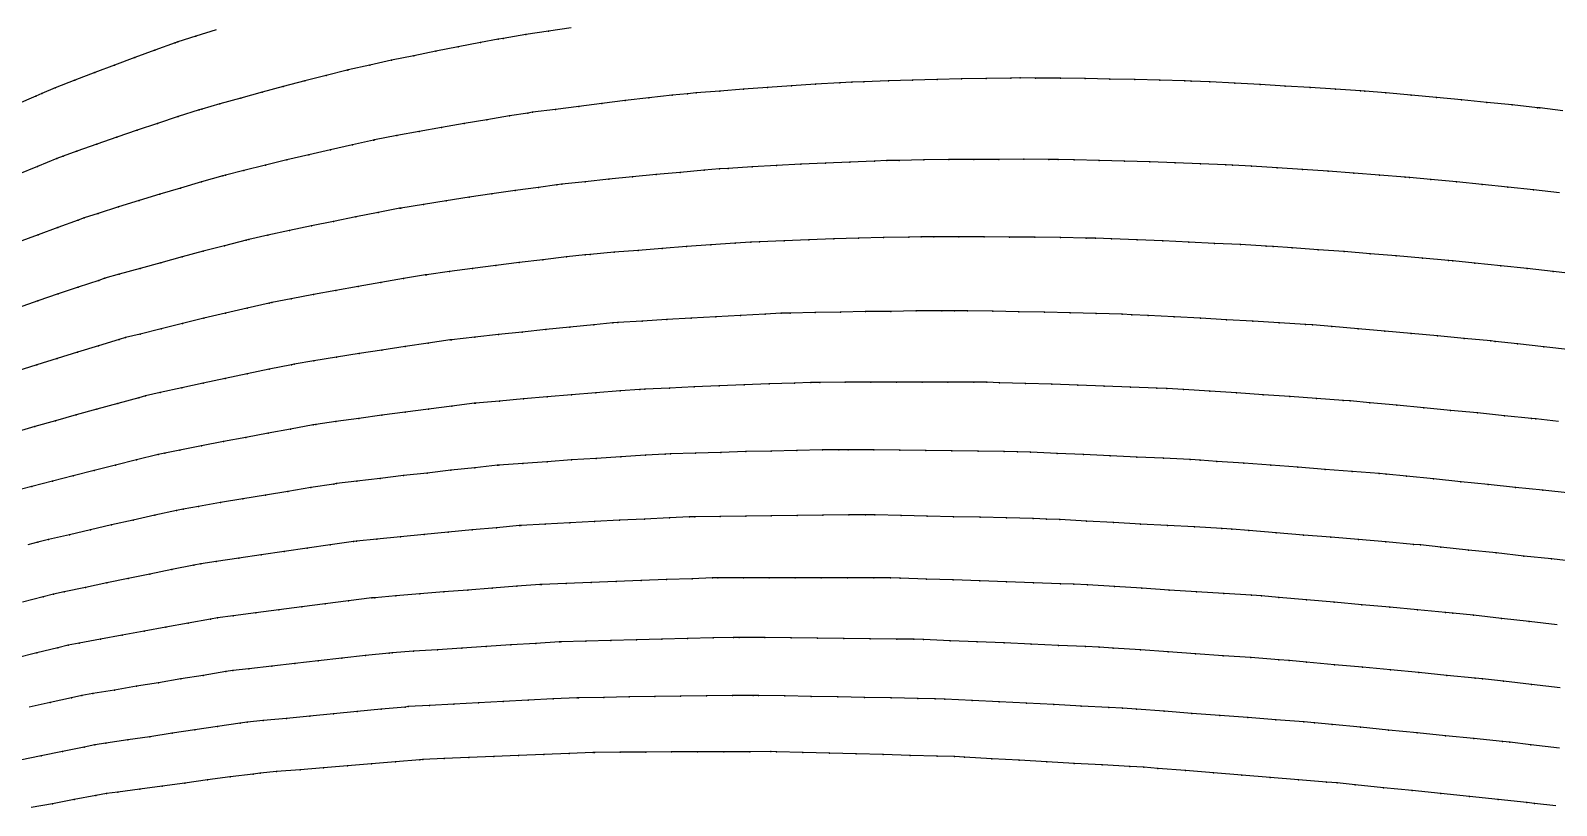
# Model space of a CAD drawing. Extents: x 0 to 4.67, y -4.5 to 1.66.
# Drawn here: x 0.754 to 1.985, y 0.411 to 1.036 of the extents above; entities that cross this region are included whole.
import ezdxf

# ---------------------------------------------------------------- set-up
doc = ezdxf.new("R2010")
doc.units = 0
doc.layers.get('0').update_dxf_attribs({"linetype": 'CONTINUOUS'})

msp = doc.modelspace()

# ---------------------------------------------------------------- linework, layer by layer
at = {"color": 4}
for points in [[(0.904, 1.0367), (0.8874, 1.0314), (0.8729, 1.0268), (0.8709, 1.026), (0.8545, 1.0202), (0.8382, 1.0142), (0.822, 1.0082), (0.806, 1.0021), (0.79, 0.9959), (0.7742, 0.9897), (0.7633, 0.9853), (0.7585, 0.9832), (0.743, 0.9764)], [(1.1902, 1.0383), (1.1718, 1.0355), (1.1535, 1.0327), (1.1352, 1.0297), (1.1314, 1.0291), (1.1171, 1.0264), (1.099, 1.0229), (1.0811, 1.0193), (1.0632, 1.0157), (1.0454, 1.012), (1.0277, 1.0082), (1.0102, 1.0043), (1.0094, 1.0041), (0.9927, 0.9999), (0.9753, 0.9955), (0.958, 0.9909), (0.9409, 0.9863), (0.9238, 0.9816), (0.9069, 0.9769), (0.8922, 0.9727), (0.8901, 0.972), (0.8733, 0.9666), (0.8567, 0.9612), (0.8403, 0.9557), (0.8239, 0.9501), (0.8076, 0.9445), (0.7915, 0.9388), (0.7804, 0.9347), (0.7755, 0.9328), (0.7597, 0.9265), (0.7439, 0.92)], [(1.9897, 0.9714), (1.9712, 0.9736), (1.9693, 0.9738), (1.9489, 0.976), (1.9285, 0.9781), (1.9081, 0.9801), (1.8878, 0.982), (1.8674, 0.9839), (1.8471, 0.9857), (1.8301, 0.9871), (1.8267, 0.9873), (1.8064, 0.9887), (1.7861, 0.9901), (1.7658, 0.9913), (1.7456, 0.9925), (1.7253, 0.9936), (1.7051, 0.9946), (1.6902, 0.9952), (1.6849, 0.9954), (1.6648, 0.996), (1.6447, 0.9965), (1.6246, 0.9969), (1.6046, 0.9973), (1.5846, 0.9975), (1.5646, 0.9977), (1.5521, 0.9978), (1.5447, 0.9977), (1.5248, 0.9974), (1.505, 0.9971), (1.4852, 0.9966), (1.4655, 0.9961), (1.4459, 0.9955), (1.4262, 0.9948), (1.4165, 0.9944), (1.4067, 0.9939), (1.3872, 0.9927), (1.3678, 0.9915), (1.3484, 0.9901), (1.3292, 0.9887), (1.3099, 0.9872), (1.2908, 0.9857), (1.2839, 0.9851), (1.2717, 0.9838), (1.2528, 0.9817), (1.2338, 0.9795), (1.215, 0.9773), (1.1963, 0.9749), (1.1776, 0.9725), (1.159, 0.9701), (1.1551, 0.9695), (1.1405, 0.9672), (1.1221, 0.9641), (1.1038, 0.961), (1.0856, 0.9578), (1.0675, 0.9546), (1.0495, 0.9513), (1.0316, 0.9479), (1.0308, 0.9477), (1.0138, 0.9439), (0.9961, 0.9399), (0.9785, 0.9359), (0.961, 0.9317), (0.9436, 0.9275), (0.9263, 0.9233), (0.9113, 0.9195), (0.9092, 0.9189), (0.8921, 0.914), (0.8752, 0.909), (0.8584, 0.904), (0.8417, 0.8989), (0.8252, 0.8938), (0.8088, 0.8886), (0.7974, 0.885), (0.7925, 0.8832), (0.7763, 0.8773), (0.7603, 0.8714), (0.7443, 0.8654)], [(1.987, 0.9052), (1.9662, 0.9075), (1.9455, 0.9097), (1.9247, 0.9119), (1.904, 0.914), (1.8833, 0.916), (1.866, 0.9176), (1.8625, 0.9179), (1.8418, 0.9195), (1.8212, 0.9211), (1.8005, 0.9226), (1.7799, 0.924), (1.7593, 0.9254), (1.7387, 0.9267), (1.7235, 0.9276), (1.7181, 0.9278), (1.6976, 0.9287), (1.6771, 0.9294), (1.6567, 0.9302), (1.6363, 0.9308), (1.6159, 0.9314), (1.5956, 0.9319), (1.5828, 0.9322), (1.5753, 0.9322), (1.5551, 0.9323), (1.5349, 0.9322), (1.5147, 0.9321), (1.4947, 0.932), (1.4746, 0.9317), (1.4547, 0.9314), (1.4447, 0.9312), (1.4348, 0.9308), (1.4149, 0.93), (1.3951, 0.9291), (1.3754, 0.9282), (1.3558, 0.9272), (1.3362, 0.9261), (1.3167, 0.9249), (1.3097, 0.9245), (1.2973, 0.9234), (1.278, 0.9217), (1.2587, 0.9199), (1.2395, 0.918), (1.2204, 0.9161), (1.2014, 0.9142), (1.1825, 0.9121), (1.1785, 0.9117), (1.1637, 0.9096), (1.1449, 0.907), (1.1263, 0.9043), (1.1078, 0.9016), (1.0893, 0.8987), (1.071, 0.8959), (1.0527, 0.8929), (1.0519, 0.8928), (1.0346, 0.8894), (1.0166, 0.8859), (0.9986, 0.8822), (0.9808, 0.8786), (0.9631, 0.8748), (0.9455, 0.871), (0.9302, 0.8677), (0.9281, 0.8671), (0.9107, 0.8626), (0.8935, 0.8581), (0.8764, 0.8536), (0.8594, 0.8489), (0.8425, 0.8443), (0.8258, 0.8396), (0.8142, 0.8363), (0.8092, 0.8346), (0.7927, 0.8292), (0.7764, 0.8237), (0.7602, 0.8182), (0.7441, 0.8126)], [(2.0031, 0.8393), (1.982, 0.8417), (1.9609, 0.8441), (1.9398, 0.8464), (1.9187, 0.8486), (1.9011, 0.8504), (1.8976, 0.8507), (1.8765, 0.8526), (1.8555, 0.8544), (1.8345, 0.8561), (1.8135, 0.8578), (1.7925, 0.8594), (1.7716, 0.8609), (1.7561, 0.862), (1.7506, 0.8623), (1.7298, 0.8635), (1.7089, 0.8645), (1.6881, 0.8655), (1.6673, 0.8665), (1.6466, 0.8673), (1.6259, 0.8681), (1.6129, 0.8686), (1.6053, 0.8688), (1.5847, 0.8691), (1.5641, 0.8694), (1.5436, 0.8696), (1.5232, 0.8697), (1.5028, 0.8698), (1.4825, 0.8698), (1.4724, 0.8698), (1.4623, 0.8696), (1.4421, 0.8691), (1.4219, 0.8686), (1.4019, 0.868), (1.3819, 0.8673), (1.362, 0.8666), (1.3421, 0.8658), (1.335, 0.8655), (1.3224, 0.8646), (1.3027, 0.8633), (1.2831, 0.8619), (1.2636, 0.8604), (1.2441, 0.8588), (1.2248, 0.8573), (1.2055, 0.8556), (1.2015, 0.8553), (1.1864, 0.8535), (1.1673, 0.8513), (1.1483, 0.849), (1.1295, 0.8466), (1.1107, 0.8442), (1.092, 0.8418), (1.0735, 0.8392), (1.0726, 0.8391), (1.055, 0.8362), (1.0366, 0.833), (1.0184, 0.8298), (1.0003, 0.8265), (0.9823, 0.8232), (0.9644, 0.8198), (0.9488, 0.8169), (0.9466, 0.8164), (0.9289, 0.8123), (0.9114, 0.8082), (0.894, 0.8041), (0.8767, 0.7999), (0.8595, 0.7957), (0.8425, 0.7914), (0.8307, 0.7885), (0.8256, 0.7869), (0.8089, 0.7819), (0.7922, 0.7769), (0.7757, 0.7718), (0.7594, 0.7667), (0.7432, 0.7616)], [(1.996, 0.7787), (1.9745, 0.7811), (1.9531, 0.7836), (1.9353, 0.7855), (1.9317, 0.7859), (1.9102, 0.7879), (1.8888, 0.7899), (1.8675, 0.7919), (1.8461, 0.7938), (1.8248, 0.7956), (1.8035, 0.7974), (1.7878, 0.7987), (1.7822, 0.799), (1.761, 0.8004), (1.7398, 0.8017), (1.7186, 0.8029), (1.6975, 0.8041), (1.6764, 0.8053), (1.6554, 0.8064), (1.6422, 0.807), (1.6344, 0.8073), (1.6135, 0.8079), (1.5926, 0.8084), (1.5717, 0.8089), (1.551, 0.8094), (1.5302, 0.8098), (1.5096, 0.8101), (1.4992, 0.8102), (1.489, 0.8102), (1.4684, 0.81), (1.448, 0.8097), (1.4276, 0.8095), (1.4072, 0.8091), (1.387, 0.8087), (1.3668, 0.8083), (1.3596, 0.8081), (1.3467, 0.8075), (1.3267, 0.8064), (1.3068, 0.8054), (1.2869, 0.8042), (1.2672, 0.8031), (1.2475, 0.8018), (1.2279, 0.8006), (1.2238, 0.8003), (1.2084, 0.7988), (1.189, 0.7969), (1.1698, 0.795), (1.1506, 0.793), (1.1315, 0.791), (1.1125, 0.7889), (1.0936, 0.7868), (1.0927, 0.7867), (1.0748, 0.7841), (1.0562, 0.7813), (1.0376, 0.7785), (1.0192, 0.7756), (1.0009, 0.7727), (0.9827, 0.7698), (0.9669, 0.7671), (0.9646, 0.7667), (0.9467, 0.763), (0.9288, 0.7593), (0.9111, 0.7556), (0.8935, 0.7518), (0.8761, 0.748), (0.8588, 0.7442), (0.8468, 0.7415), (0.8416, 0.7401), (0.8246, 0.7355), (0.8077, 0.7309), (0.7909, 0.7262), (0.7743, 0.7215), (0.7578, 0.7168), (0.7415, 0.7121)], [(1.9862, 0.7209), (1.9681, 0.723), (1.9645, 0.7234), (1.9427, 0.7256), (1.921, 0.7278), (1.8992, 0.7299), (1.8776, 0.732), (1.8559, 0.734), (1.8342, 0.736), (1.8183, 0.7375), (1.8126, 0.7379), (1.7911, 0.7394), (1.7695, 0.741), (1.748, 0.7424), (1.7266, 0.7439), (1.7052, 0.7453), (1.6838, 0.7466), (1.6704, 0.7474), (1.6625, 0.7478), (1.6412, 0.7486), (1.62, 0.7494), (1.5988, 0.7502), (1.5777, 0.7509), (1.5566, 0.7516), (1.5356, 0.7522), (1.5252, 0.7525), (1.5147, 0.7525), (1.4939, 0.7526), (1.4731, 0.7527), (1.4524, 0.7527), (1.4317, 0.7526), (1.4111, 0.7525), (1.3906, 0.7524), (1.3833, 0.7524), (1.3702, 0.7519), (1.3499, 0.7512), (1.3296, 0.7504), (1.3095, 0.7496), (1.2894, 0.7488), (1.2694, 0.7479), (1.2495, 0.747), (1.2454, 0.7468), (1.2297, 0.7456), (1.21, 0.744), (1.1904, 0.7424), (1.1709, 0.7408), (1.1516, 0.7391), (1.1323, 0.7374), (1.1131, 0.7356), (1.1122, 0.7356), (1.094, 0.7333), (1.0751, 0.7308), (1.0562, 0.7284), (1.0375, 0.7259), (1.0189, 0.7233), (1.0004, 0.7208), (0.9843, 0.7185), (0.982, 0.7181), (0.9638, 0.7148), (0.9457, 0.7115), (0.9277, 0.7081), (0.9098, 0.7047), (0.8921, 0.7013), (0.8745, 0.6979), (0.8624, 0.6955), (0.8571, 0.6942), (0.8397, 0.69), (0.8226, 0.6857), (0.8055, 0.6814), (0.7887, 0.6772), (0.7719, 0.6729), (0.7553, 0.6685), (0.7469, 0.6663)], [(1.9958, 0.6631), (1.9737, 0.6655), (1.9517, 0.6678), (1.9296, 0.6701), (1.9076, 0.6724), (1.8856, 0.6746), (1.8637, 0.6768), (1.8474, 0.6784), (1.8417, 0.6789), (1.8198, 0.6806), (1.798, 0.6823), (1.7761, 0.684), (1.7544, 0.6857), (1.7326, 0.6873), (1.7109, 0.6888), (1.6973, 0.6898), (1.6893, 0.6902), (1.6677, 0.6913), (1.6462, 0.6923), (1.6247, 0.6933), (1.6033, 0.6943), (1.5819, 0.6952), (1.5606, 0.6961), (1.55, 0.6965), (1.5394, 0.6967), (1.5182, 0.697), (1.4971, 0.6973), (1.4761, 0.6976), (1.4551, 0.6978), (1.4342, 0.698), (1.4134, 0.6982), (1.4059, 0.6982), (1.3927, 0.698), (1.3721, 0.6975), (1.3515, 0.6971), (1.3311, 0.6966), (1.3107, 0.696), (1.2904, 0.6954), (1.2702, 0.6948), (1.266, 0.6947), (1.2501, 0.6937), (1.2301, 0.6925), (1.2102, 0.6912), (1.1905, 0.6899), (1.1708, 0.6885), (1.1512, 0.6871), (1.1317, 0.6857), (1.1308, 0.6857), (1.1124, 0.6837), (1.0931, 0.6816), (1.074, 0.6794), (1.055, 0.6773), (1.0361, 0.6751), (1.0174, 0.6729), (1.001, 0.6709), (0.9987, 0.6705), (0.9802, 0.6676), (0.9618, 0.6646), (0.9436, 0.6616), (0.9254, 0.6586), (0.9075, 0.6555), (0.8896, 0.6525), (0.8773, 0.6503), (0.8719, 0.6492), (0.8543, 0.6453), (0.8369, 0.6414), (0.8196, 0.6375), (0.8025, 0.6336), (0.7855, 0.6296), (0.7686, 0.6257), (0.7601, 0.6237), (0.7519, 0.6214)], [(2.0031, 0.6076), (1.9807, 0.6101), (1.9584, 0.6125), (1.9361, 0.615), (1.9138, 0.6173), (1.8915, 0.6197), (1.8751, 0.6214), (1.8693, 0.6219), (1.8471, 0.6239), (1.8249, 0.6258), (1.8028, 0.6276), (1.7807, 0.6294), (1.7587, 0.6312), (1.7367, 0.633), (1.7229, 0.6341), (1.7147, 0.6346), (1.6928, 0.6359), (1.671, 0.6371), (1.6492, 0.6383), (1.6275, 0.6395), (1.6058, 0.6406), (1.5842, 0.6418), (1.5735, 0.6423), (1.5627, 0.6426), (1.5413, 0.6432), (1.5199, 0.6437), (1.4985, 0.6442), (1.4773, 0.6447), (1.4561, 0.6452), (1.435, 0.6456), (1.4274, 0.6457), (1.414, 0.6456), (1.3931, 0.6455), (1.3723, 0.6452), (1.3515, 0.645), (1.3309, 0.6447), (1.3103, 0.6444), (1.2898, 0.6441), (1.2856, 0.644), (1.2695, 0.6433), (1.2492, 0.6423), (1.229, 0.6413), (1.209, 0.6403), (1.189, 0.6392), (1.1692, 0.6382), (1.1495, 0.6371), (1.1485, 0.637), (1.1298, 0.6353), (1.1103, 0.6335), (1.0909, 0.6317), (1.0717, 0.6298), (1.0525, 0.628), (1.0335, 0.6261), (1.017, 0.6244), (1.0146, 0.6241), (0.9958, 0.6214), (0.9772, 0.6188), (0.9587, 0.6161), (0.9403, 0.6134), (0.9221, 0.6107), (0.904, 0.608), (0.8915, 0.6061), (0.886, 0.605), (0.8682, 0.6015), (0.8505, 0.5979), (0.833, 0.5943), (0.8156, 0.5908), (0.7984, 0.5872), (0.7813, 0.5836), (0.7727, 0.5818), (0.7644, 0.5796), (0.7476, 0.5752)], [(1.9853, 0.5571), (1.9627, 0.5596), (1.9402, 0.5622), (1.9176, 0.5647), (1.901, 0.5665), (1.8951, 0.567), (1.8726, 0.5691), (1.8502, 0.5712), (1.8278, 0.5732), (1.8054, 0.5752), (1.7831, 0.5772), (1.7608, 0.5791), (1.7469, 0.5803), (1.7386, 0.5809), (1.7164, 0.5823), (1.6943, 0.5837), (1.6723, 0.5851), (1.6503, 0.5865), (1.6283, 0.5879), (1.6065, 0.5892), (1.5955, 0.5898), (1.5846, 0.5902), (1.5629, 0.591), (1.5413, 0.5918), (1.5197, 0.5925), (1.4981, 0.5932), (1.4767, 0.5939), (1.4553, 0.5946), (1.4476, 0.5948), (1.4341, 0.5948), (1.4129, 0.5949), (1.3918, 0.5949), (1.3708, 0.5949), (1.3499, 0.5949), (1.329, 0.5949), (1.3083, 0.5948), (1.304, 0.5948), (1.2877, 0.5942), (1.2671, 0.5935), (1.2467, 0.5928), (1.2264, 0.592), (1.2062, 0.5912), (1.1861, 0.5904), (1.1661, 0.5896), (1.1652, 0.5896), (1.1462, 0.5881), (1.1265, 0.5866), (1.1069, 0.5851), (1.0874, 0.5835), (1.068, 0.5819), (1.0487, 0.5804), (1.0319, 0.5789), (1.0295, 0.5787), (1.0106, 0.5763), (0.9917, 0.5739), (0.9729, 0.5716), (0.9543, 0.5692), (0.9359, 0.5668), (0.9175, 0.5644), (0.9049, 0.5627), (0.8993, 0.5617), (0.8813, 0.5585), (0.8634, 0.5552), (0.8457, 0.552), (0.8281, 0.5487), (0.8106, 0.5455), (0.7933, 0.5423), (0.7846, 0.5406), (0.7762, 0.5386), (0.7592, 0.5344), (0.7424, 0.5303)], [(1.9875, 0.5063), (1.9646, 0.509), (1.9418, 0.5116), (1.925, 0.5135), (1.919, 0.5141), (1.8963, 0.5163), (1.8736, 0.5185), (1.8509, 0.5207), (1.8283, 0.5228), (1.8057, 0.5249), (1.7832, 0.527), (1.7691, 0.5283), (1.7607, 0.5289), (1.7383, 0.5306), (1.716, 0.5321), (1.6936, 0.5337), (1.6714, 0.5353), (1.6492, 0.5368), (1.6271, 0.5383), (1.616, 0.5391), (1.605, 0.5395), (1.583, 0.5405), (1.5611, 0.5415), (1.5393, 0.5424), (1.5175, 0.5433), (1.4958, 0.5442), (1.4742, 0.5451), (1.4664, 0.5454), (1.4527, 0.5455), (1.4313, 0.5458), (1.4099, 0.546), (1.3887, 0.5463), (1.3675, 0.5465), (1.3464, 0.5467), (1.3255, 0.5468), (1.3211, 0.5469), (1.3046, 0.5465), (1.2839, 0.546), (1.2632, 0.5455), (1.2427, 0.545), (1.2222, 0.5445), (1.2019, 0.5439), (1.1817, 0.5434), (1.1807, 0.5433), (1.1616, 0.5421), (1.1416, 0.5409), (1.1217, 0.5396), (1.102, 0.5383), (1.0824, 0.537), (1.0629, 0.5357), (1.0459, 0.5345), (1.0435, 0.5343), (1.0243, 0.5322), (1.0052, 0.5301), (0.9862, 0.528), (0.9674, 0.5259), (0.9487, 0.5238), (0.9302, 0.5217), (0.9174, 0.5202), (0.9118, 0.5193), (0.8935, 0.5163), (0.8754, 0.5134), (0.8575, 0.5104), (0.8397, 0.5075), (0.822, 0.5045), (0.8045, 0.5016), (0.7957, 0.5001), (0.7872, 0.4982), (0.77, 0.4944), (0.753, 0.4906)], [(1.987, 0.4577), (1.964, 0.4604), (1.947, 0.4624), (1.941, 0.463), (1.918, 0.4654), (1.8951, 0.4677), (1.8722, 0.4699), (1.8493, 0.4722), (1.8265, 0.4745), (1.8037, 0.4767), (1.7895, 0.4781), (1.781, 0.4788), (1.7584, 0.4805), (1.7358, 0.4823), (1.7132, 0.484), (1.6907, 0.4857), (1.6683, 0.4874), (1.646, 0.489), (1.6348, 0.4899), (1.6237, 0.4904), (1.6015, 0.4916), (1.5793, 0.4927), (1.5573, 0.4938), (1.5353, 0.4949), (1.5134, 0.496), (1.4915, 0.497), (1.4837, 0.4974), (1.4698, 0.4977), (1.4482, 0.4981), (1.4266, 0.4986), (1.4051, 0.499), (1.3837, 0.4994), (1.3625, 0.4998), (1.3413, 0.5002), (1.3368, 0.5002), (1.3202, 0.5), (1.2992, 0.4998), (1.2784, 0.4995), (1.2576, 0.4992), (1.2369, 0.4989), (1.2164, 0.4986), (1.196, 0.4983), (1.195, 0.4982), (1.1757, 0.4973), (1.1555, 0.4962), (1.1354, 0.4952), (1.1155, 0.4941), (1.0956, 0.4931), (1.0759, 0.492), (1.0588, 0.4911), (1.0564, 0.4908), (1.037, 0.489), (1.0177, 0.4871), (0.9985, 0.4853), (0.9795, 0.4835), (0.9606, 0.4816), (0.9419, 0.4798), (0.929, 0.4785), (0.9233, 0.4777), (0.9049, 0.475), (0.8866, 0.4723), (0.8684, 0.4696), (0.8505, 0.4669), (0.8326, 0.4643), (0.815, 0.4616), (0.806, 0.4603), (0.7974, 0.4585), (0.7801, 0.455), (0.7629, 0.4514), (0.7459, 0.4479)], [(1.984, 0.4111), (1.9668, 0.4131), (1.9607, 0.4138), (1.9375, 0.4162), (1.9144, 0.4186), (1.8913, 0.421), (1.8682, 0.4234), (1.8452, 0.4257), (1.8222, 0.4281), (1.8079, 0.4296), (1.7993, 0.4303), (1.7765, 0.4321), (1.7537, 0.434), (1.7309, 0.4358), (1.7082, 0.4377), (1.6856, 0.4395), (1.6631, 0.4413), (1.6518, 0.4422), (1.6406, 0.4429), (1.6182, 0.4441), (1.5958, 0.4454), (1.5736, 0.4467), (1.5514, 0.4479), (1.5293, 0.4491), (1.5072, 0.4504), (1.4993, 0.4508), (1.4853, 0.4512), (1.4634, 0.4518), (1.4417, 0.4524), (1.42, 0.453), (1.3984, 0.4536), (1.377, 0.4542), (1.3556, 0.4548), (1.3511, 0.4549), (1.3343, 0.4548), (1.3132, 0.4547), (1.2921, 0.4547), (1.2711, 0.4546), (1.2503, 0.4545), (1.2296, 0.4544), (1.209, 0.4542), (1.208, 0.4542), (1.1885, 0.4534), (1.1681, 0.4526), (1.1478, 0.4518), (1.1277, 0.451), (1.1077, 0.4501), (1.0878, 0.4493), (1.0706, 0.4485), (1.0681, 0.4483), (1.0485, 0.4467), (1.0291, 0.4451), (1.0097, 0.4435), (0.9905, 0.4419), (0.9715, 0.4403), (0.9526, 0.4387), (0.9395, 0.4376), (0.9338, 0.4368), (0.9152, 0.4344), (0.8968, 0.432), (0.8785, 0.4295), (0.8603, 0.4271), (0.8423, 0.4247), (0.8245, 0.4223), (0.8155, 0.4211), (0.8068, 0.4195), (0.7893, 0.4162), (0.772, 0.4129), (0.7548, 0.4097)]]:
    msp.add_lwpolyline(points, dxfattribs=at)
at = {"color": 2}
for p in [(1.1718, 1.0355, 0.6515), (0.8709, 1.026, 0.5303), (0.8729, 1.0268, 0.5303), (0.8874, 1.0314, 0.5303), (1.099, 1.0229, 0.6515), (1.1171, 1.0264, 0.6515), (1.1314, 1.0291, 0.6515), (1.1352, 1.0297, 0.6515), (1.1535, 1.0327, 0.6515), (0.8382, 1.0142, 0.5303), (0.8545, 1.0202, 0.5303), (1.0454, 1.012, 0.6515), (1.0632, 1.0157, 0.6515), (1.0811, 1.0193, 0.6515), (0.806, 1.0021, 0.5303), (0.822, 1.0082, 0.5303), (0.9927, 0.9999, 0.6515), (1.0094, 1.0041, 0.6515), (1.0102, 1.0043, 0.6515), (1.0277, 1.0082, 0.6515), (1.505, 0.9971, 0.7852), (1.5248, 0.9974, 0.7852), (1.5447, 0.9977, 0.7852), (1.5521, 0.9978, 0.7852), (1.5646, 0.9977, 0.7852), (1.5846, 0.9975, 0.7852), (1.6046, 0.9973, 0.7852), (1.6246, 0.9969, 0.7852), (0.7633, 0.9853, 0.5303), (0.7742, 0.9897, 0.5303), (0.79, 0.9959, 0.5303), (0.9409, 0.9863, 0.6515), (0.958, 0.9909, 0.6515), (0.9753, 0.9955, 0.6515), (1.2839, 0.9851, 0.7852), (1.2908, 0.9857, 0.7852), (1.3099, 0.9872, 0.7852), (1.3292, 0.9887, 0.7852), (1.3484, 0.9901, 0.7852), (1.3678, 0.9915, 0.7852), (1.3872, 0.9927, 0.7852), (1.4067, 0.9939, 0.7852), (1.4165, 0.9944, 0.7852), (1.4262, 0.9948, 0.7852), (1.4459, 0.9955, 0.7852), (1.4655, 0.9961, 0.7852), (1.4852, 0.9966, 0.7852), (1.6447, 0.9965, 0.7852), (1.6648, 0.996, 0.7852), (1.6849, 0.9954, 0.7852), (1.6902, 0.9952, 0.7852), (1.7051, 0.9946, 0.7852), (1.7253, 0.9936, 0.7852), (1.7456, 0.9925, 0.7852), (1.7658, 0.9913, 0.7852), (1.7861, 0.9901, 0.7852), (1.8064, 0.9887, 0.7852), (1.8267, 0.9873, 0.7852), (1.8301, 0.9871, 0.7852), (1.8471, 0.9857, 0.7852), (0.7585, 0.9832, 0.5303), (0.8922, 0.9727, 0.6515), (0.9069, 0.9769, 0.6515), (0.9238, 0.9816, 0.6515), (1.1776, 0.9725, 0.7852), (1.1963, 0.9749, 0.7852), (1.215, 0.9773, 0.7852), (1.2338, 0.9795, 0.7852), (1.2528, 0.9817, 0.7852), (1.2717, 0.9838, 0.7852), (1.8674, 0.9839, 0.7852), (1.8878, 0.982, 0.7852), (1.9081, 0.9801, 0.7852), (1.9285, 0.9781, 0.7852), (1.9489, 0.976, 0.7852), (1.9693, 0.9738, 0.7852), (1.9712, 0.9736, 0.7852), (0.8567, 0.9612, 0.6515), (0.8733, 0.9666, 0.6515), (0.8901, 0.972, 0.6515), (1.1038, 0.961, 0.7852), (1.1221, 0.9641, 0.7852), (1.1405, 0.9672, 0.7852), (1.1551, 0.9695, 0.7852), (1.159, 0.9701, 0.7852), (0.8239, 0.9501, 0.6515), (0.8403, 0.9557, 0.6515), (1.0308, 0.9477, 0.7852), (1.0316, 0.9479, 0.7852), (1.0495, 0.9513, 0.7852), (1.0675, 0.9546, 0.7852), (1.0856, 0.9578, 0.7852), (0.7915, 0.9388, 0.6515), (0.8076, 0.9445, 0.6515), (0.9785, 0.9359, 0.7852), (0.9961, 0.9399, 0.7852), (1.0138, 0.9439, 0.7852), (0.7597, 0.9265, 0.6515), (0.7755, 0.9328, 0.6515), (0.7804, 0.9347, 0.6515), (0.9263, 0.9233, 0.7852), (0.9436, 0.9275, 0.7852), (0.961, 0.9317, 0.7852), (1.2973, 0.9234, 0.9314), (1.3097, 0.9245, 0.9314), (1.3167, 0.9249, 0.9314), (1.3362, 0.9261, 0.9314), (1.3558, 0.9272, 0.9314), (1.3754, 0.9282, 0.9314), (1.3951, 0.9291, 0.9314), (1.4149, 0.93, 0.9314), (1.4348, 0.9308, 0.9314), (1.4447, 0.9312, 0.9314), (1.4547, 0.9314, 0.9314), (1.4746, 0.9317, 0.9314), (1.4947, 0.932, 0.9314), (1.5147, 0.9321, 0.9314), (1.5349, 0.9322, 0.9314), (1.5551, 0.9323, 0.9314), (1.5753, 0.9322, 0.9314), (1.5828, 0.9322, 0.9314), (1.5956, 0.9319, 0.9314), (1.6159, 0.9314, 0.9314), (1.6363, 0.9308, 0.9314), (1.6567, 0.9302, 0.9314), (1.6771, 0.9294, 0.9314), (1.6976, 0.9287, 0.9314), (1.7181, 0.9278, 0.9314), (1.7235, 0.9276, 0.9314), (1.7387, 0.9267, 0.9314), (1.7593, 0.9254, 0.9314), (1.7799, 0.924, 0.9314), (0.8921, 0.914, 0.7852), (0.9092, 0.9189, 0.7852), (0.9113, 0.9195, 0.7852), (1.1785, 0.9117, 0.9314), (1.1825, 0.9121, 0.9314), (1.2014, 0.9142, 0.9314), (1.2204, 0.9161, 0.9314), (1.2395, 0.918, 0.9314), (1.2587, 0.9199, 0.9314), (1.278, 0.9217, 0.9314), (1.8005, 0.9226, 0.9314), (1.8212, 0.9211, 0.9314), (1.8418, 0.9195, 0.9314), (1.8625, 0.9179, 0.9314), (1.866, 0.9176, 0.9314), (1.8833, 0.916, 0.9314), (1.904, 0.914, 0.9314), (1.9247, 0.9119, 0.9314), (0.8417, 0.8989, 0.7852), (0.8584, 0.904, 0.7852), (0.8752, 0.909, 0.7852), (1.0893, 0.8987, 0.9314), (1.1078, 0.9016, 0.9314), (1.1263, 0.9043, 0.9314), (1.1449, 0.907, 0.9314), (1.1637, 0.9096, 0.9314), (1.9455, 0.9097, 0.9314), (1.9662, 0.9075, 0.9314), (0.8088, 0.8886, 0.7852), (0.8252, 0.8938, 0.7852), (1.0346, 0.8894, 0.9314), (1.0519, 0.8928, 0.9314), (1.0527, 0.8929, 0.9314), (1.071, 0.8959, 0.9314), (0.7763, 0.8773, 0.7852), (0.7925, 0.8832, 0.7852), (0.7974, 0.885, 0.7852), (0.9631, 0.8748, 0.9314), (0.9808, 0.8786, 0.9314), (0.9986, 0.8822, 0.9314), (1.0166, 0.8859, 0.9314), (0.7603, 0.8714, 0.7852), (0.9107, 0.8626, 0.9314), (0.9281, 0.8671, 0.9314), (0.9302, 0.8677, 0.9314), (0.9455, 0.871, 0.9314), (1.2831, 0.8619, 1.09), (1.3027, 0.8633, 1.09), (1.3224, 0.8646, 1.09), (1.335, 0.8655, 1.09), (1.3421, 0.8658, 1.09), (1.362, 0.8666, 1.09), (1.3819, 0.8673, 1.09), (1.4019, 0.868, 1.09), (1.4219, 0.8686, 1.09), (1.4421, 0.8691, 1.09), (1.4623, 0.8696, 1.09), (1.4724, 0.8698, 1.09), (1.4825, 0.8698, 1.09), (1.5028, 0.8698, 1.09), (1.5232, 0.8697, 1.09), (1.5436, 0.8696, 1.09), (1.5641, 0.8694, 1.09), (1.5847, 0.8691, 1.09), (1.6053, 0.8688, 1.09), (1.6129, 0.8686, 1.09), (1.6259, 0.8681, 1.09), (1.6466, 0.8673, 1.09), (1.6673, 0.8665, 1.09), (1.6881, 0.8655, 1.09), (1.7089, 0.8645, 1.09), (1.7298, 0.8635, 1.09), (1.7506, 0.8623, 1.09), (1.7561, 0.862, 1.09), (0.8764, 0.8536, 0.9314), (0.8935, 0.8581, 0.9314), (1.1673, 0.8513, 1.09), (1.1864, 0.8535, 1.09), (1.2015, 0.8553, 1.09), (1.2055, 0.8556, 1.09), (1.2248, 0.8573, 1.09), (1.2441, 0.8588, 1.09), (1.2636, 0.8604, 1.09), (1.7716, 0.8609, 1.09), (1.7925, 0.8594, 1.09), (1.8135, 0.8578, 1.09), (1.8345, 0.8561, 1.09), (1.8555, 0.8544, 1.09), (1.8765, 0.8526, 1.09), (1.8976, 0.8507, 1.09), (1.9011, 0.8504, 1.09), (0.8258, 0.8396, 0.9314), (0.8425, 0.8443, 0.9314), (0.8594, 0.8489, 0.9314), (1.0726, 0.8391, 1.09), (1.0735, 0.8392, 1.09), (1.092, 0.8418, 1.09), (1.1107, 0.8442, 1.09), (1.1295, 0.8466, 1.09), (1.1483, 0.849, 1.09), (1.9187, 0.8486, 1.09), (1.9398, 0.8464, 1.09), (1.9609, 0.8441, 1.09), (1.982, 0.8417, 1.09), (0.7927, 0.8292, 0.9314), (0.8092, 0.8346, 0.9314), (0.8142, 0.8363, 0.9314), (1.0003, 0.8265, 1.09), (1.0184, 0.8298, 1.09), (1.0366, 0.833, 1.09), (1.055, 0.8362, 1.09), (0.7602, 0.8182, 0.9314), (0.7764, 0.8237, 0.9314), (0.9289, 0.8123, 1.09), (0.9466, 0.8164, 1.09), (0.9488, 0.8169, 1.09), (0.9644, 0.8198, 1.09), (0.9823, 0.8232, 1.09), (0.8767, 0.7999, 1.09), (0.894, 0.8041, 1.09), (0.9114, 0.8082, 1.09), (1.2238, 0.8003, 1.2611), (1.2279, 0.8006, 1.2611), (1.2475, 0.8018, 1.2611), (1.2672, 0.8031, 1.2611), (1.2869, 0.8042, 1.2611), (1.3068, 0.8054, 1.2611), (1.3267, 0.8064, 1.2611), (1.3467, 0.8075, 1.2611), (1.3596, 0.8081, 1.2611), (1.3668, 0.8083, 1.2611), (1.387, 0.8087, 1.2611), (1.4072, 0.8091, 1.2611), (1.4276, 0.8095, 1.2611), (1.448, 0.8097, 1.2611), (1.4684, 0.81, 1.2611), (1.489, 0.8102, 1.2611), (1.4992, 0.8102, 1.2611), (1.5096, 0.8101, 1.2611), (1.5302, 0.8098, 1.2611), (1.551, 0.8094, 1.2611), (1.5717, 0.8089, 1.2611), (1.5926, 0.8084, 1.2611), (1.6135, 0.8079, 1.2611), (1.6344, 0.8073, 1.2611), (1.6422, 0.807, 1.2611), (1.6554, 0.8064, 1.2611), (1.6764, 0.8053, 1.2611), (1.6975, 0.8041, 1.2611), (1.7186, 0.8029, 1.2611), (1.7398, 0.8017, 1.2611), (1.761, 0.8004, 1.2611), (0.8307, 0.7885, 1.09), (0.8425, 0.7914, 1.09), (0.8595, 0.7957, 1.09), (1.1125, 0.7889, 1.2611), (1.1315, 0.791, 1.2611), (1.1506, 0.793, 1.2611), (1.1698, 0.795, 1.2611), (1.189, 0.7969, 1.2611), (1.2084, 0.7988, 1.2611), (1.7822, 0.799, 1.2611), (1.7878, 0.7987, 1.2611), (1.8035, 0.7974, 1.2611), (1.8248, 0.7956, 1.2611), (1.8461, 0.7938, 1.2611), (1.8675, 0.7919, 1.2611), (1.8888, 0.7899, 1.2611), (1.9102, 0.7879, 1.2611), (0.7922, 0.7769, 1.09), (0.8089, 0.7819, 1.09), (0.8256, 0.7869, 1.09), (1.0192, 0.7756, 1.2611), (1.0376, 0.7785, 1.2611), (1.0562, 0.7813, 1.2611), (1.0748, 0.7841, 1.2611), (1.0927, 0.7867, 1.2611), (1.0936, 0.7868, 1.2611), (1.9317, 0.7859, 1.2611), (1.9353, 0.7855, 1.2611), (1.9531, 0.7836, 1.2611), (1.9745, 0.7811, 1.2611), (0.7594, 0.7667, 1.09), (0.7757, 0.7718, 1.09), (0.9467, 0.763, 1.2611), (0.9646, 0.7667, 1.2611), (0.9669, 0.7671, 1.2611), (0.9827, 0.7698, 1.2611), (1.0009, 0.7727, 1.2611), (0.8935, 0.7518, 1.2611), (0.9111, 0.7556, 1.2611), (0.9288, 0.7593, 1.2611), (1.3499, 0.7512, 1.4447), (1.3702, 0.7519, 1.4447), (1.3833, 0.7524, 1.4447), (1.3906, 0.7524, 1.4447), (1.4111, 0.7525, 1.4447), (1.4317, 0.7526, 1.4447), (1.4524, 0.7527, 1.4447), (1.4731, 0.7527, 1.4447), (1.4939, 0.7526, 1.4447), (1.5147, 0.7525, 1.4447), (1.5252, 0.7525, 1.4447), (1.5356, 0.7522, 1.4447), (1.5566, 0.7516, 1.4447), (1.5777, 0.7509, 1.4447), (0.8416, 0.7401, 1.2611), (0.8468, 0.7415, 1.2611), (0.8588, 0.7442, 1.2611), (0.8761, 0.748, 1.2611), (1.1516, 0.7391, 1.4447), (1.1709, 0.7408, 1.4447), (1.1904, 0.7424, 1.4447), (1.21, 0.744, 1.4447), (1.2297, 0.7456, 1.4447), (1.2454, 0.7468, 1.4447), (1.2495, 0.747, 1.4447), (1.2694, 0.7479, 1.4447), (1.2894, 0.7488, 1.4447), (1.3095, 0.7496, 1.4447), (1.3296, 0.7504, 1.4447), (1.5988, 0.7502, 1.4447), (1.62, 0.7494, 1.4447), (1.6412, 0.7486, 1.4447), (1.6625, 0.7478, 1.4447), (1.6704, 0.7474, 1.4447), (1.6838, 0.7466, 1.4447), (1.7052, 0.7453, 1.4447), (1.7266, 0.7439, 1.4447), (1.748, 0.7424, 1.4447), (1.7695, 0.741, 1.4447), (1.7911, 0.7394, 1.4447), (0.7909, 0.7262, 1.2611), (0.8077, 0.7309, 1.2611), (0.8246, 0.7355, 1.2611), (1.0562, 0.7284, 1.4447), (1.0751, 0.7308, 1.4447), (1.094, 0.7333, 1.4447), (1.1122, 0.7356, 1.4447), (1.1131, 0.7356, 1.4447), (1.1323, 0.7374, 1.4447), (1.8126, 0.7379, 1.4447), (1.8183, 0.7375, 1.4447), (1.8342, 0.736, 1.4447), (1.8559, 0.734, 1.4447), (1.8776, 0.732, 1.4447), (1.8992, 0.7299, 1.4447), (1.921, 0.7278, 1.4447), (0.7578, 0.7168, 1.2611), (0.7743, 0.7215, 1.2611), (0.9638, 0.7148, 1.4447), (0.982, 0.7181, 1.4447), (0.9843, 0.7185, 1.4447), (1.0004, 0.7208, 1.4447), (1.0189, 0.7233, 1.4447), (1.0375, 0.7259, 1.4447), (1.9427, 0.7256, 1.4447), (1.9645, 0.7234, 1.4447), (1.9681, 0.723, 1.4447), (0.9098, 0.7047, 1.4447), (0.9277, 0.7081, 1.4447), (0.9457, 0.7115, 1.4447), (0.8397, 0.69, 1.4447), (0.8571, 0.6942, 1.4447), (0.8624, 0.6955, 1.4447), (0.8745, 0.6979, 1.4447), (0.8921, 0.7013, 1.4447), (1.1905, 0.6899, 1.6407), (1.2102, 0.6912, 1.6407), (1.2301, 0.6925, 1.6407), (1.2501, 0.6937, 1.6407), (1.266, 0.6947, 1.6407), (1.2702, 0.6948, 1.6407), (1.2904, 0.6954, 1.6407), (1.3107, 0.696, 1.6407), (1.3311, 0.6966, 1.6407), (1.3515, 0.6971, 1.6407), (1.3721, 0.6975, 1.6407), (1.3927, 0.698, 1.6407), (1.4059, 0.6982, 1.6407), (1.4134, 0.6982, 1.6407), (1.4342, 0.698, 1.6407), (1.4551, 0.6978, 1.6407), (1.4761, 0.6976, 1.6407), (1.4971, 0.6973, 1.6407), (1.5182, 0.697, 1.6407), (1.5394, 0.6967, 1.6407), (1.55, 0.6965, 1.6407), (1.5606, 0.6961, 1.6407), (1.5819, 0.6952, 1.6407), (1.6033, 0.6943, 1.6407), (1.6247, 0.6933, 1.6407), (1.6462, 0.6923, 1.6407), (1.6677, 0.6913, 1.6407), (1.6893, 0.6902, 1.6407), (1.6973, 0.6898, 1.6407), (0.7887, 0.6772, 1.4447), (0.8055, 0.6814, 1.4447), (0.8226, 0.6857, 1.4447), (1.055, 0.6773, 1.6407), (1.074, 0.6794, 1.6407), (1.0931, 0.6816, 1.6407), (1.1124, 0.6837, 1.6407), (1.1308, 0.6857, 1.6407), (1.1317, 0.6857, 1.6407), (1.1512, 0.6871, 1.6407), (1.1708, 0.6885, 1.6407), (1.7109, 0.6888, 1.6407), (1.7326, 0.6873, 1.6407), (1.7544, 0.6857, 1.6407), (1.7761, 0.684, 1.6407), (1.798, 0.6823, 1.6407), (1.8198, 0.6806, 1.6407), (1.8417, 0.6789, 1.6407), (1.8474, 0.6784, 1.6407), (1.8637, 0.6768, 1.6407), (0.7553, 0.6685, 1.4447), (0.7719, 0.6729, 1.4447), (0.9618, 0.6646, 1.6407), (0.9802, 0.6676, 1.6407), (0.9987, 0.6705, 1.6407), (1.001, 0.6709, 1.6407), (1.0174, 0.6729, 1.6407), (1.0361, 0.6751, 1.6407), (1.8856, 0.6746, 1.6407), (1.9076, 0.6724, 1.6407), (1.9296, 0.6701, 1.6407), (1.9517, 0.6678, 1.6407), (1.9737, 0.6655, 1.6407), (0.8896, 0.6525, 1.6407), (0.9075, 0.6555, 1.6407), (0.9254, 0.6586, 1.6407), (0.9436, 0.6616, 1.6407), (0.8369, 0.6414, 1.6407), (0.8543, 0.6453, 1.6407), (0.8719, 0.6492, 1.6407), (0.8773, 0.6503, 1.6407), (1.209, 0.6403, 1.8492), (1.229, 0.6413, 1.8492), (1.2492, 0.6423, 1.8492), (1.2695, 0.6433, 1.8492), (1.2856, 0.644, 1.8492), (1.2898, 0.6441, 1.8492), (1.3103, 0.6444, 1.8492), (1.3309, 0.6447, 1.8492), (1.3515, 0.645, 1.8492), (1.3723, 0.6452, 1.8492), (1.3931, 0.6455, 1.8492), (1.414, 0.6456, 1.8492), (1.4274, 0.6457, 1.8492), (1.435, 0.6456, 1.8492), (1.4561, 0.6452, 1.8492), (1.4773, 0.6447, 1.8492), (1.4985, 0.6442, 1.8492), (1.5199, 0.6437, 1.8492), (1.5413, 0.6432, 1.8492), (1.5627, 0.6426, 1.8492), (1.5735, 0.6423, 1.8492), (1.5842, 0.6418, 1.8492), (1.6058, 0.6406, 1.8492), (0.7855, 0.6296, 1.6407), (0.8025, 0.6336, 1.6407), (0.8196, 0.6375, 1.6407), (1.0525, 0.628, 1.8492), (1.0717, 0.6298, 1.8492), (1.0909, 0.6317, 1.8492), (1.1103, 0.6335, 1.8492), (1.1298, 0.6353, 1.8492), (1.1485, 0.637, 1.8492), (1.1495, 0.6371, 1.8492), (1.1692, 0.6382, 1.8492), (1.189, 0.6392, 1.8492), (1.6275, 0.6395, 1.8492), (1.6492, 0.6383, 1.8492), (1.671, 0.6371, 1.8492), (1.6928, 0.6359, 1.8492), (1.7147, 0.6346, 1.8492), (1.7229, 0.6341, 1.8492), (1.7367, 0.633, 1.8492), (1.7587, 0.6312, 1.8492), (1.7807, 0.6294, 1.8492), (1.8028, 0.6276, 1.8492), (0.7601, 0.6237, 1.6407), (0.7686, 0.6257, 1.6407), (0.9587, 0.6161, 1.8492), (0.9772, 0.6188, 1.8492), (0.9958, 0.6214, 1.8492), (1.0146, 0.6241, 1.8492), (1.017, 0.6244, 1.8492), (1.0335, 0.6261, 1.8492), (1.8249, 0.6258, 1.8492), (1.8471, 0.6239, 1.8492), (1.8693, 0.6219, 1.8492), (1.8751, 0.6214, 1.8492), (1.8915, 0.6197, 1.8492), (1.9138, 0.6173, 1.8492), (0.886, 0.605, 1.8492), (0.8915, 0.6061, 1.8492), (0.904, 0.608, 1.8492), (0.9221, 0.6107, 1.8492), (0.9403, 0.6134, 1.8492), (1.9361, 0.615, 1.8492), (1.9584, 0.6125, 1.8492), (1.9807, 0.6101, 1.8492), (0.8156, 0.5908, 1.8492), (0.833, 0.5943, 1.8492), (0.8505, 0.5979, 1.8492), (0.8682, 0.6015, 1.8492), (1.2062, 0.5912, 2.0702), (1.2264, 0.592, 2.0702), (1.2467, 0.5928, 2.0702), (1.2671, 0.5935, 2.0702), (1.2877, 0.5942, 2.0702), (1.304, 0.5948, 2.0702), (1.3083, 0.5948, 2.0702), (1.329, 0.5949, 2.0702), (1.3499, 0.5949, 2.0702), (1.3708, 0.5949, 2.0702), (1.3918, 0.5949, 2.0702), (1.4129, 0.5949, 2.0702), (1.4341, 0.5948, 2.0702), (1.4476, 0.5948, 2.0702), (1.4553, 0.5946, 2.0702), (1.4767, 0.5939, 2.0702), (1.4981, 0.5932, 2.0702), (1.5197, 0.5925, 2.0702), (1.5413, 0.5918, 2.0702), (1.5629, 0.591, 2.0702), (0.7644, 0.5796, 1.8492), (0.7727, 0.5818, 1.8492), (0.7813, 0.5836, 1.8492), (0.7984, 0.5872, 1.8492), (1.0295, 0.5787, 2.0702), (1.0319, 0.5789, 2.0702), (1.0487, 0.5804, 2.0702), (1.068, 0.5819, 2.0702), (1.0874, 0.5835, 2.0702), (1.1069, 0.5851, 2.0702), (1.1265, 0.5866, 2.0702), (1.1462, 0.5881, 2.0702), (1.1652, 0.5896, 2.0702), (1.1661, 0.5896, 2.0702), (1.1861, 0.5904, 2.0702), (1.5846, 0.5902, 2.0702), (1.5955, 0.5898, 2.0702), (1.6065, 0.5892, 2.0702), (1.6283, 0.5879, 2.0702), (1.6503, 0.5865, 2.0702), (1.6723, 0.5851, 2.0702), (1.6943, 0.5837, 2.0702), (1.7164, 0.5823, 2.0702), (1.7386, 0.5809, 2.0702), (1.7469, 0.5803, 2.0702), (1.7608, 0.5791, 2.0702), (0.9359, 0.5668, 2.0702), (0.9543, 0.5692, 2.0702), (0.9729, 0.5716, 2.0702), (0.9917, 0.5739, 2.0702), (1.0106, 0.5763, 2.0702), (1.7831, 0.5772, 2.0702), (1.8054, 0.5752, 2.0702), (1.8278, 0.5732, 2.0702), (1.8502, 0.5712, 2.0702), (1.8726, 0.5691, 2.0702), (1.8951, 0.567, 2.0702), (1.901, 0.5665, 2.0702), (0.8634, 0.5552, 2.0702), (0.8813, 0.5585, 2.0702), (0.8993, 0.5617, 2.0702), (0.9049, 0.5627, 2.0702), (0.9175, 0.5644, 2.0702), (1.9176, 0.5647, 2.0702), (1.9402, 0.5622, 2.0702), (1.9627, 0.5596, 2.0702), (0.7933, 0.5423, 2.0702), (0.8106, 0.5455, 2.0702), (0.8281, 0.5487, 2.0702), (0.8457, 0.552, 2.0702), (1.1616, 0.5421, 2.3036), (1.1807, 0.5433, 2.3036), (1.1817, 0.5434, 2.3036), (1.2019, 0.5439, 2.3036), (1.2222, 0.5445, 2.3036), (1.2427, 0.545, 2.3036), (1.2632, 0.5455, 2.3036), (1.2839, 0.546, 2.3036), (1.3046, 0.5465, 2.3036), (1.3211, 0.5469, 2.3036), (1.3255, 0.5468, 2.3036), (1.3464, 0.5467, 2.3036), (1.3675, 0.5465, 2.3036), (1.3887, 0.5463, 2.3036), (1.4099, 0.546, 2.3036), (1.4313, 0.5458, 2.3036), (1.4527, 0.5455, 2.3036), (1.4664, 0.5454, 2.3036), (1.4742, 0.5451, 2.3036), (1.4958, 0.5442, 2.3036), (1.5175, 0.5433, 2.3036), (1.5393, 0.5424, 2.3036), (1.5611, 0.5415, 2.3036), (0.7592, 0.5344, 2.0702), (0.7762, 0.5386, 2.0702), (0.7846, 0.5406, 2.0702), (1.0052, 0.5301, 2.3036), (1.0243, 0.5322, 2.3036), (1.0435, 0.5343, 2.3036), (1.0459, 0.5345, 2.3036), (1.0629, 0.5357, 2.3036), (1.0824, 0.537, 2.3036), (1.102, 0.5383, 2.3036), (1.1217, 0.5396, 2.3036), (1.1416, 0.5409, 2.3036), (1.583, 0.5405, 2.3036), (1.605, 0.5395, 2.3036), (1.616, 0.5391, 2.3036), (1.6271, 0.5383, 2.3036), (1.6492, 0.5368, 2.3036), (1.6714, 0.5353, 2.3036), (1.6936, 0.5337, 2.3036), (1.716, 0.5321, 2.3036), (1.7383, 0.5306, 2.3036), (0.9118, 0.5193, 2.3036), (0.9174, 0.5202, 2.3036), (0.9302, 0.5217, 2.3036), (0.9487, 0.5238, 2.3036), (0.9674, 0.5259, 2.3036), (0.9862, 0.528, 2.3036), (1.7607, 0.5289, 2.3036), (1.7691, 0.5283, 2.3036), (1.7832, 0.527, 2.3036), (1.8057, 0.5249, 2.3036), (1.8283, 0.5228, 2.3036), (1.8509, 0.5207, 2.3036), (1.8736, 0.5185, 2.3036), (0.822, 0.5045, 2.3036), (0.8397, 0.5075, 2.3036), (0.8575, 0.5104, 2.3036), (0.8754, 0.5134, 2.3036), (0.8935, 0.5163, 2.3036), (1.8963, 0.5163, 2.3036), (1.919, 0.5141, 2.3036), (1.925, 0.5135, 2.3036), (1.9418, 0.5116, 2.3036), (1.9646, 0.509, 2.3036), (0.77, 0.4944, 2.3036), (0.7872, 0.4982, 2.3036), (0.7957, 0.5001, 2.3036), (0.8045, 0.5016, 2.3036), (1.0956, 0.4931, 2.5495), (1.1155, 0.4941, 2.5495), (1.1354, 0.4952, 2.5495), (1.1555, 0.4962, 2.5495), (1.1757, 0.4973, 2.5495), (1.195, 0.4982, 2.5495), (1.196, 0.4983, 2.5495), (1.2164, 0.4986, 2.5495), (1.2369, 0.4989, 2.5495), (1.2576, 0.4992, 2.5495), (1.2784, 0.4995, 2.5495), (1.2992, 0.4998, 2.5495), (1.3202, 0.5, 2.5495), (1.3368, 0.5002, 2.5495), (1.3413, 0.5002, 2.5495), (1.3625, 0.4998, 2.5495), (1.3837, 0.4994, 2.5495), (1.4051, 0.499, 2.5495), (1.4266, 0.4986, 2.5495), (1.4482, 0.4981, 2.5495), (1.4698, 0.4977, 2.5495), (1.4837, 0.4974, 2.5495), (1.4915, 0.497, 2.5495), (1.5134, 0.496, 2.5495), (1.5353, 0.4949, 2.5495), (1.5573, 0.4938, 2.5495), (1.5793, 0.4927, 2.5495), (0.9606, 0.4816, 2.5495), (0.9795, 0.4835, 2.5495), (0.9985, 0.4853, 2.5495), (1.0177, 0.4871, 2.5495), (1.037, 0.489, 2.5495), (1.0564, 0.4908, 2.5495), (1.0588, 0.4911, 2.5495), (1.0759, 0.492, 2.5495), (1.6015, 0.4916, 2.5495), (1.6237, 0.4904, 2.5495), (1.6348, 0.4899, 2.5495), (1.646, 0.489, 2.5495), (1.6683, 0.4874, 2.5495), (1.6907, 0.4857, 2.5495), (1.7132, 0.484, 2.5495), (1.7358, 0.4823, 2.5495), (1.7584, 0.4805, 2.5495), (0.8684, 0.4696, 2.5495), (0.8866, 0.4723, 2.5495), (0.9049, 0.475, 2.5495), (0.9233, 0.4777, 2.5495), (0.929, 0.4785, 2.5495), (0.9419, 0.4798, 2.5495), (1.781, 0.4788, 2.5495), (1.7895, 0.4781, 2.5495), (1.8037, 0.4767, 2.5495), (1.8265, 0.4745, 2.5495), (1.8493, 0.4722, 2.5495), (1.8722, 0.4699, 2.5495), (1.8951, 0.4677, 2.5495), (0.7974, 0.4585, 2.5495), (0.806, 0.4603, 2.5495), (0.815, 0.4616, 2.5495), (0.8326, 0.4643, 2.5495), (0.8505, 0.4669, 2.5495), (1.918, 0.4654, 2.5495), (1.941, 0.463, 2.5495), (1.947, 0.4624, 2.5495), (1.964, 0.4604, 2.5495), (0.7629, 0.4514, 2.5495), (0.7801, 0.455, 2.5495), (1.0097, 0.4435, 2.8079), (1.0291, 0.4451, 2.8079), (1.0485, 0.4467, 2.8079), (1.0681, 0.4483, 2.8079), (1.0706, 0.4485, 2.8079), (1.0878, 0.4493, 2.8079), (1.1077, 0.4501, 2.8079), (1.1277, 0.451, 2.8079), (1.1478, 0.4518, 2.8079), (1.1681, 0.4526, 2.8079), (1.1885, 0.4534, 2.8079), (1.208, 0.4542, 2.8079), (1.209, 0.4542, 2.8079), (1.2296, 0.4544, 2.8079), (1.2503, 0.4545, 2.8079), (1.2711, 0.4546, 2.8079), (1.2921, 0.4547, 2.8079), (1.3132, 0.4547, 2.8079), (1.3343, 0.4548, 2.8079), (1.3511, 0.4549, 2.8079), (1.3556, 0.4548, 2.8079), (1.377, 0.4542, 2.8079), (1.3984, 0.4536, 2.8079), (1.42, 0.453, 2.8079), (1.4417, 0.4524, 2.8079), (1.4634, 0.4518, 2.8079), (1.4853, 0.4512, 2.8079), (1.4993, 0.4508, 2.8079), (1.5072, 0.4504, 2.8079), (1.5293, 0.4491, 2.8079), (1.5514, 0.4479, 2.8079), (1.5736, 0.4467, 2.8079), (1.5958, 0.4454, 2.8079), (1.6182, 0.4441, 2.8079), (0.8968, 0.432, 2.8079), (0.9152, 0.4344, 2.8079), (0.9338, 0.4368, 2.8079), (0.9395, 0.4376, 2.8079), (0.9526, 0.4387, 2.8079), (0.9715, 0.4403, 2.8079), (0.9905, 0.4419, 2.8079), (1.6406, 0.4429, 2.8079), (1.6518, 0.4422, 2.8079), (1.6631, 0.4413, 2.8079), (1.6856, 0.4395, 2.8079), (1.7082, 0.4377, 2.8079), (1.7309, 0.4358, 2.8079), (1.7537, 0.434, 2.8079), (1.7765, 0.4321, 2.8079), (0.8068, 0.4195, 2.8079), (0.8155, 0.4211, 2.8079), (0.8245, 0.4223, 2.8079), (0.8423, 0.4247, 2.8079), (0.8603, 0.4271, 2.8079), (0.8785, 0.4295, 2.8079), (1.7993, 0.4303, 2.8079), (1.8079, 0.4296, 2.8079), (1.8222, 0.4281, 2.8079), (1.8452, 0.4257, 2.8079), (1.8682, 0.4234, 2.8079), (1.8913, 0.421, 2.8079), (1.9144, 0.4186, 2.8079), (0.772, 0.4129, 2.8079), (0.7893, 0.4162, 2.8079), (1.9375, 0.4162, 2.8079), (1.9607, 0.4138, 2.8079), (1.9668, 0.4131, 2.8079)]:
    msp.add_point(p, dxfattribs=at)

doc.saveas('drawing.dxf')
